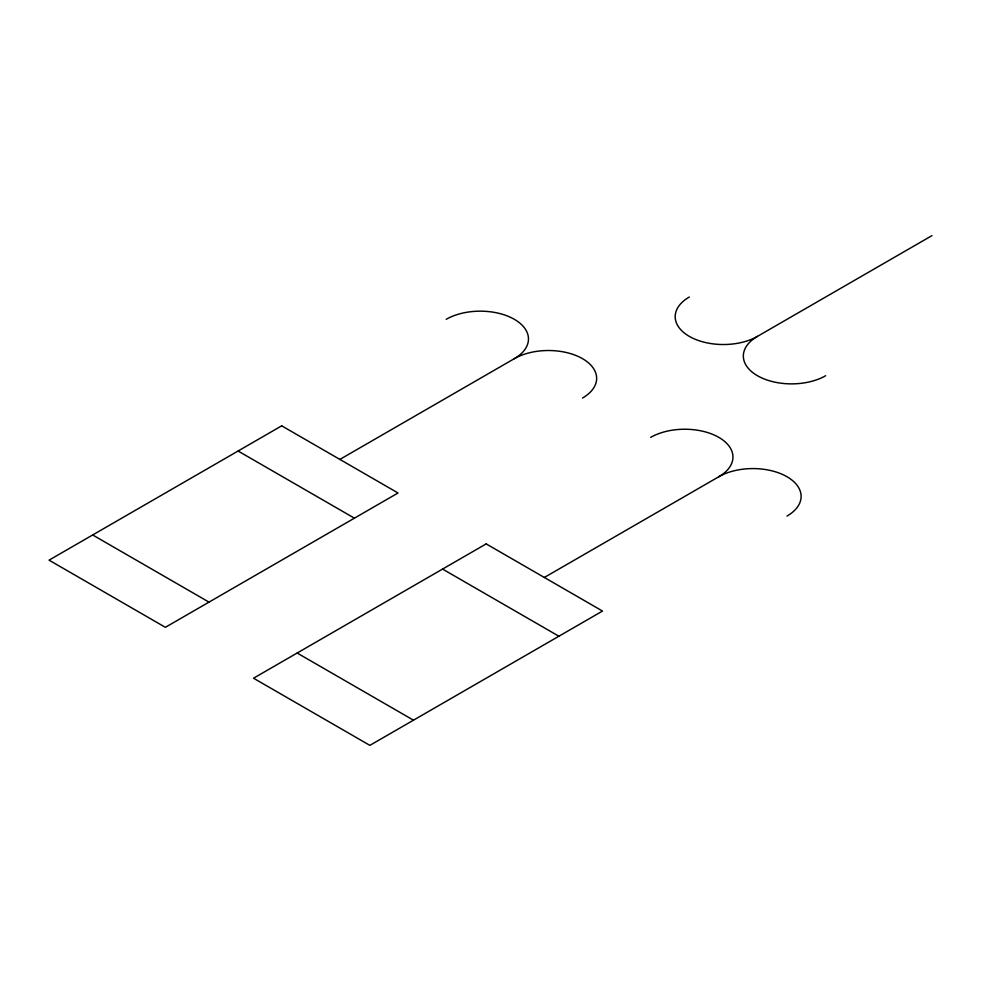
<?xml version="1.0" encoding="UTF-8"?>
<svg xmlns="http://www.w3.org/2000/svg" width="981" height="981" viewBox="0 0 981 981"><rect width="100%" height="100%" fill="white"/><g stroke="black" fill="none" stroke-linecap="round" stroke-linejoin="round"><path stroke-width="1.47" d="M339.867 459.415L514.351 358.666A48.192 27.824 0 0 1 582.518 358.666A48.192 27.824 0 0 1 582.518 398.028M689.3 297.022A48.192 27.824 0 0 0 689.3 336.373A48.192 27.824 0 0 0 757.455 336.373L931.95 235.636M544.345 577.466L718.84 476.729A48.192 27.824 0 0 1 786.995 476.729A48.192 27.824 0 0 1 786.995 516.08M238.076 451.015L354.411 518.176M442.566 569.078L558.888 636.228M92.668 534.964L209.002 602.126M297.157 653.027L413.479 720.189M650.673 437.379A48.192 27.824 0 0 1 718.84 437.379A48.192 27.824 0 0 1 718.84 476.729M446.196 319.315A48.192 27.824 0 0 1 514.351 319.315A48.192 27.824 0 0 1 514.351 358.666M825.622 375.723A48.192 27.824 0 0 1 757.455 375.723A48.192 27.824 0 0 1 757.455 336.373M281.706 425.828L49.05 560.151L165.372 627.313L398.028 492.989L281.706 425.828M486.184 543.891L253.527 678.214L369.862 745.364L602.506 611.053L486.184 543.891"/></g></svg>
